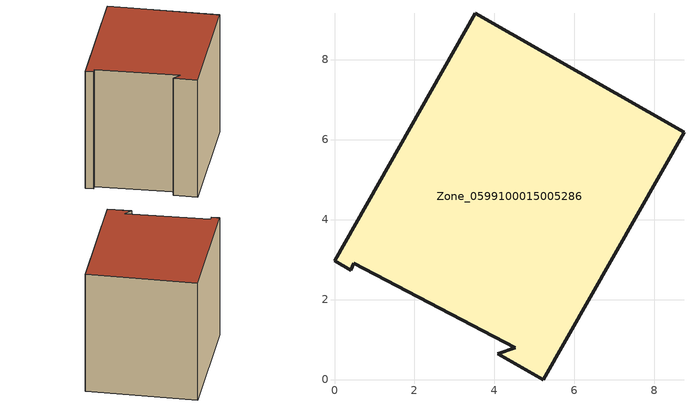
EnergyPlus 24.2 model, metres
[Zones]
Zone_0599100015005286
 floor ground (C_G): 5.21,0 4.08,0.65 4.52,0.8 0.49,2.91 0.4,2.74 0,2.97 3.52,9.15 8.74,6.18 z0.72
 wall outside (C_F): 4.52,0.8 4.08,0.65 5.21,0 8.74,6.18 3.52,9.15 0,2.97 0.4,2.74 0.49,2.91 4.52,0.8 z0.72:7.75
 roof outside (C_R): 4.08,0.65 5.21,0 8.74,6.18 3.52,9.15 0,2.97 0.4,2.74 0.49,2.91 4.52,0.8 z7.75
[BUILDING]
Pand.0599100015005286: North Axis=0; Terrain=City; Loads Convergence Tolerance Value=0.04; Temperature Convergence Tolerance Value=0.4; Solar Distribution=FullExterior; Maximum Number of Warmup Days=25; Minimum Number of Warmup Days=1
[Site:Location]
Rotterdam.The.Hague.AP_ZH_NLD Design_Conditions: Latitude=51.96; Longitude=4.45; Time Zone=1; Elevation=-4.5
[SITE:GROUNDTEMPERATURE:BUILDINGSURFACE]
18, 18, 18, 18, 18, 18, 18, 18, 18, 18, 18, 18
[MATERIAL] Thermal Absorptance=0.9; Solar Absorptance=0.7; Visible Absorptance=0.7
Name | Roughness | Thickness | Conductivity | Density | Specific Heat
G.TI.1946-1964 | MediumSmooth | 0.15 | 1 | 540 | 1210
F.TI.1946-1964 | Rough | 0.3 | 0.857143 | 1920 | 840
R.TI.1946-1964 | MediumRough | 0.2 | 0.277778 | 1500 | 1000
[CONSTRUCTION]
C_G: G.TI.1946-1964
C_F: F.TI.1946-1964
C_R: R.TI.1946-1964
[ZONE]
Zone_0599100015005286: Type=1; Multiplier=1; Ceiling Height=Autocalculate; Volume=Autocalculate; Floor Area=autocalculate; Part of Total Floor Area=Yes
[ZONEINFILTRATION:DESIGNFLOWRATE]
Infil_Zone_0599100015005286: Zone or ZoneList or Space or SpaceList=Zone_0599100015005286; Schedule=AlwaysOn; Design Flow Rate Calculation Method=Flow/Area; Flow Rate per Floor Area=0.003; Constant Term Coefficient=1; Temperature Term Coefficient=0; Velocity Term Coefficient=0; Velocity Squared Term Coefficient=0
[HVACTEMPLATE:ZONE:IDEALLOADSAIRSYSTEM]
Zone_0599100015005286: Maximum Heating Supply Air Temperature=50; Minimum Cooling Supply Air Temperature=13; Maximum Heating Supply Air Humidity Ratio=0.0156; Minimum Cooling Supply Air Humidity Ratio=0.0077; Heating Limit=NoLimit; Cooling Limit=NoLimit; Dehumidification Control Type=ConstantSensibleHeatRatio; Cooling Sensible Heat Ratio=0.7; Dehumidification Setpoint=60; Humidification Control Type=None; Humidification Setpoint=30; Outdoor Air Method=None; Outdoor Air Flow Rate per Person=0.00944; Outdoor Air Flow Rate per Zone Floor Area=0; Outdoor Air Flow Rate per Zone=0; Demand Controlled Ventilation Type=None; Outdoor Air Economizer Type=NoEconomizer; Heat Recovery Type=None; Sensible Heat Recovery Effectiveness=0.7; Latent Heat Recovery Effectiveness=0.65
[ZONECONTROL:THERMOSTAT]
ThermostatControl_Zone_0599100015005286: Zone or ZoneList=Zone_0599100015005286; Control Type Schedule=DualSetpointControlType; Control 1=Thermostat_Zone_0599100015005286; Temperature Difference Between Cutout And Setpoint=0
[THERMOSTATSETPOINT:DUALSETPOINT]
Thermostat_Zone_0599100015005286: Heating Setpoint Temperature Schedule=HeatingSetpoint_Zone_0599100015005286; Cooling Setpoint Temperature Schedule=CoolingSetpoint_Zone_0599100015005286
[SCHEDULE:COMPACT]
HeatingSetpoint_Zone_0599100015005286: Through: 12/31, For: AllDays, Until: 24:00, 21
CoolingSetpoint_Zone_0599100015005286: Through: 12/31, For: AllDays, Until: 24:00, 24
DualSetpointControlType: Through: 12/31, For: AllDays, Until: 24:00, 4
AlwaysOn: Through: 12/31, For: AllDays, Until: 24:00, 1
